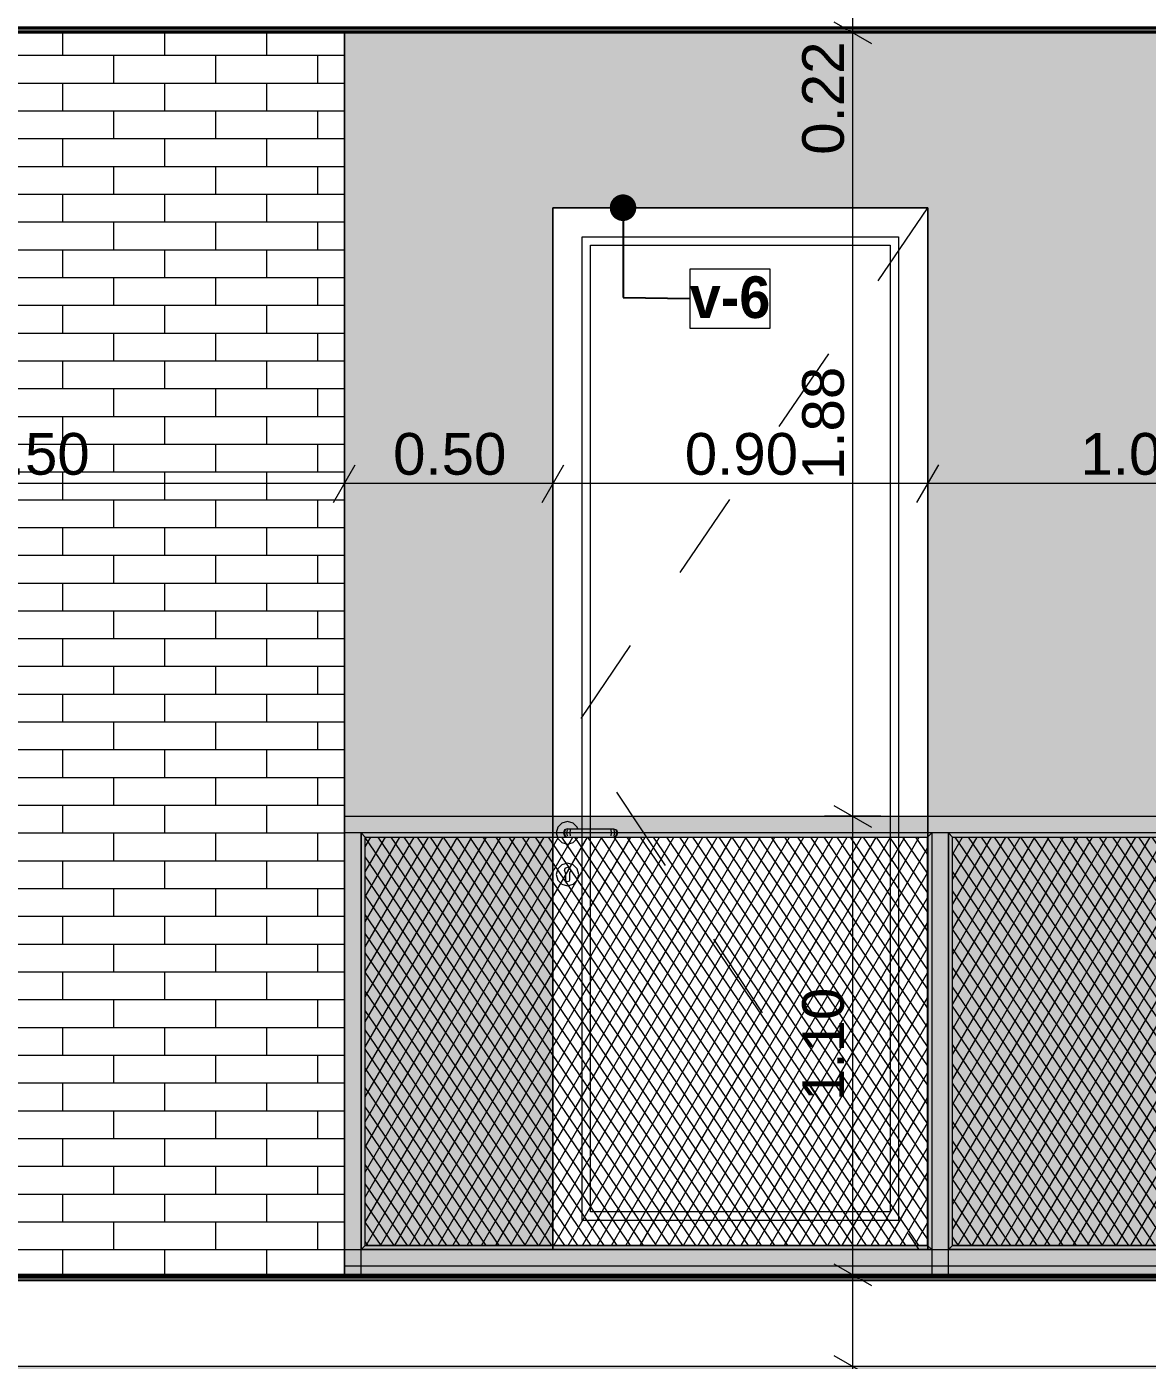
# Model space of a CAD drawing. Header units: millimetres. Extents: x 475206255 to 476720147, y 4620882299 to 4621447368.
# Drawn here: x 475417903 to 475420594, y 4621135479 to 4621138679 of the extents above; entities that cross this region are included whole.
import ezdxf

# ---------------------------------------------------------------- set-up
doc = ezdxf.new("R2010")
doc.units = ezdxf.units.MM
doc.header["$MEASUREMENT"] = 0
doc.set_wipeout_variables(frame=1)
doc.linetypes.add('Dashed', pattern=[423.333333, 211.666667, -211.666667])
for name, color, linetype, lineweight in [('2D Drafting - General_Pen_No__30_Pen_No__9_Pen_No__9_Pen_No__253', 252, 'Continuous', 0), ('2D Drafting - General_Pen_No__30_Pen_No__9_Pen_No__9_Pen_No__7', 7, 'Continuous', 0), ('2D Drafting - General_Pen_No__7_Pen_No__7', 7, 'Continuous', 0), ('Dimensioning - General_Pen_No__142', 142, 'Continuous', 0), ('New_2D Drafting - General_Pen_No__30_Pen_No__9_Pen_No__9_Pen_No__255', 255, 'Continuous', 0), ('New_2D Drafting - General_Pen_No__30_Pen_No__9_Pen_No__9_Pen_No__7', 7, 'Continuous', 0), ('New_2D Drafting - General_Pen_No__4', 7, 'Continuous', 0), ('New_2D Drafting - General_Pen_No__7', 7, 'Continuous', 0), ('New_Annotation - Label_Pen_No__1', 1, 'Continuous', 0), ('New_Structural - Bearing_Pen_No__250', 7, 'Continuous', 0), ('Structural - Bearing_Pen_No__250', 7, 'Continuous', 0), ('zoma_Pen_No__142', 142, 'Continuous', 0)]:
    doc.layers.add(name, color=color, linetype=linetype, lineweight=lineweight)
doc.layers.add('Dimensioning - General', color=7, linetype='Continuous')
doc.layers.add('zoma', color=7, linetype='Continuous')
doc.styles.add('GENERATED_STYLE_2', font='arial.ttf')
doc.styles.add('GENERATED_STYLE_5', font='')
doc.styles.get('GENERATED_STYLE_5').set_extended_font_data('Avaza', bold=True)
doc.dimstyles.new('GENERATED_STYLE__1', dxfattribs={"dimtxt": 100, "dimasz": 68.640772, "dimexe": 0.18, "dimexo": 0.0625, "dimgap": 0, "dimtad": 1, "dimlfac": 0.001, "dimzin": 0, "dimdsep": 46, "dimtxsty": 'GENERATED_STYLE_2', "dimblk": 'ARROWHEAD_2', "dimblk1": 'ARROWHEAD_2', "dimblk2": 'ARROWHEAD_2', "dimcen": 0.09, "dimse1": 1, "dimse2": 1, "dimclrd": 142, "dimclre": 142, "dimclrt": 142, "dimadec": 0, "dimazin": 0, "dimtfac": 1, "dimtdec": 4, "dimtmove": 0, "dimatfit": 3, "dimfxl": 1, "dimtolj": 1, "dimtzin": 0, "dimarcsym": 0})
doc.dimstyles.new('GENERATED_STYLE__18', dxfattribs={"dimtxt": 100, "dimasz": 68.640772, "dimexe": 0.18, "dimexo": 0.0625, "dimgap": 0, "dimtad": 1, "dimtih": 1, "dimtoh": 1, "dimlfac": 0.001, "dimzin": 0, "dimdsep": 46, "dimtxsty": 'GENERATED_STYLE_2', "dimblk": 'ARROWHEAD_2', "dimblk1": 'ARROWHEAD_2', "dimblk2": 'ARROWHEAD_2', "dimcen": 0.09, "dimse1": 1, "dimse2": 1, "dimclrd": 142, "dimclre": 142, "dimclrt": 142, "dimadec": 0, "dimazin": 0, "dimtfac": 1, "dimtdec": 4, "dimtmove": 0, "dimatfit": 3, "dimfxl": 1, "dimtolj": 1, "dimtzin": 0, "dimarcsym": 0})
doc.dimstyles.new('GENERATED_STYLE__3', dxfattribs={"dimtxt": 200, "dimasz": 64.421331, "dimexe": 0.18, "dimexo": 3, "dimgap": 0, "dimtad": 1, "dimtih": 1, "dimtoh": 1, "dimlfac": 0.001, "dimzin": 0, "dimdsep": 46, "dimtxsty": 'GENERATED_STYLE_2', "dimblk": 'ARROWHEAD_2', "dimblk1": 'ARROWHEAD_2', "dimblk2": 'ARROWHEAD_2', "dimcen": 0.09, "dimclrd": 142, "dimclre": 142, "dimclrt": 142, "dimadec": 0, "dimazin": 0, "dimtfac": 1, "dimtdec": 4, "dimtmove": 0, "dimatfit": 3, "dimfxl": 1, "dimtolj": 1, "dimtzin": 0, "dimarcsym": 0})
doc.dimstyles.new('GENERATED_STYLE__33', dxfattribs={"dimtxt": 0.18, "dimasz": 127.68, "dimexe": 0.18, "dimexo": 0.0625, "dimgap": 0, "dimtad": 0, "dimtih": 1, "dimtoh": 1, "dimdec": 4, "dimzin": 0, "dimdsep": 46, "dimcen": 0.09, "dimadec": 0, "dimazin": 0, "dimtfac": 1, "dimtdec": 4, "dimtmove": 0, "dimatfit": 3, "dimldrblk": 'ARROWHEAD_11', "dimfxl": 1, "dimtolj": 1, "dimtzin": 0, "dimarcsym": 0})
pattern_1 = [(60, (475826095.757, 4621095193.19), (-25.9807621, 15), []), (124.306619, (475826095.757, 4621095193.19), (23.8156986, 11.25), [])]

# ---------------------------------------------------------------- blocks, each defined once
blk = doc.blocks.new('*D548', base_point=(475826095.8, 4621095193.2))
at = {"layer": 'Dimensioning - General_Pen_No__142', "color": 142, "linetype": 'Continuous', "lineweight": 0, "transparency": 16777216}
for p, q in [((475424908.2, 4621135745), (475424772.7, 4621135745)), ((475424795.3, 4621135771.1), (475424885.6, 4621135718.9)), ((475424840.5, 4621135044.9), (475424840.5, 4621135745)), ((475424908.2, 4621135044.9), (475424772.7, 4621135044.9)), ((475424795.3, 4621135071), (475424885.6, 4621135018.9))]:
    blk.add_line(p, q, dxfattribs=at)
at = {"layer": 'Dimensioning - General_Pen_No__142', "color": 142, "lineweight": 0, "transparency": 16777216, "insert": (475424820.5, 4621135261.5), "char_height": 100, "attachment_point": 7, "rotation": 90, "style": 'GENERATED_STYLE_2'}
blk.add_mtext('\\A1;{\\pql;\\fArial|b0|i0|c204|p0;\\W1.000000;0.70}', dxfattribs=at)
blk = doc.blocks.new('ARROWHEAD_2')
at = {"color": 0, "linetype": 'Continuous', "lineweight": 0}
for p, q in [((-0.378, -0.655), (0.378, 0.655)), ((0, 0), (-1, 0))]:
    blk.add_line(p, q, dxfattribs=at)
blk = doc.blocks.new('*D549', base_point=(475826095.8, 4621095193.2))
at = {"layer": 'Dimensioning - General_Pen_No__142', "color": 142, "linetype": 'Continuous', "lineweight": 0, "transparency": 16777216}
for p, q in [((475424908.2, 4621138244.9), (475424772.7, 4621138244.9)), ((475424795.3, 4621138271), (475424885.6, 4621138218.9)), ((475424840.5, 4621135745), (475424840.5, 4621138244.9)), ((475424908.2, 4621135745), (475424772.7, 4621135745)), ((475424795.3, 4621135771.1), (475424885.6, 4621135718.9))]:
    blk.add_line(p, q, dxfattribs=at)
at = {"layer": 'Dimensioning - General_Pen_No__142', "color": 142, "lineweight": 0, "transparency": 16777216, "insert": (475424820.5, 4621136861.5), "char_height": 100, "attachment_point": 7, "rotation": 90, "style": 'GENERATED_STYLE_2'}
blk.add_mtext('\\A1;{\\pql;\\fArial|b0|i0|c204|p0;\\W1.000000;2.50}', dxfattribs=at)
blk = doc.blocks.new('*D550', base_point=(475826095.8, 4621095193.2))
at = {"layer": 'Dimensioning - General_Pen_No__142', "color": 142, "linetype": 'Continuous', "lineweight": 0, "transparency": 16777216}
for p, q in [((475424908.2, 4621138945), (475424772.7, 4621138945)), ((475424795.3, 4621138971.1), (475424885.6, 4621138918.9)), ((475424840.5, 4621138244.9), (475424840.5, 4621138945)), ((475424908.2, 4621138244.9), (475424772.7, 4621138244.9)), ((475424795.3, 4621138271), (475424885.6, 4621138218.9))]:
    blk.add_line(p, q, dxfattribs=at)
at = {"layer": 'Dimensioning - General_Pen_No__142', "color": 142, "lineweight": 0, "transparency": 16777216, "insert": (475424820.5, 4621138461.5), "char_height": 100, "attachment_point": 7, "rotation": 90, "style": 'GENERATED_STYLE_2'}
blk.add_mtext('\\A1;{\\pql;\\fArial|b0|i0|c204|p0;\\W1.000000;0.70}', dxfattribs=at)
blk = doc.blocks.new('*D1526', base_point=(475826095.8, 4621095193.2))
at = {"layer": 'zoma_Pen_No__142', "color": 142, "linetype": 'Continuous', "lineweight": 0, "transparency": 16777216}
for p, q in [((475414015.9, 4621126477.3), (475414015.9, 4621126604.5)), ((475420515.9, 4621126477.3), (475420515.9, 4621126604.5)), ((475414040.3, 4621126583.3), (475413991.4, 4621126498.5)), ((475420540.3, 4621126583.3), (475420491.4, 4621126498.5)), ((475414015.9, 4621126540.9), (475420515.9, 4621126540.9))]:
    blk.add_line(p, q, dxfattribs=at)
at = {"layer": 'zoma_Pen_No__142', "color": 142, "lineweight": 0, "transparency": 16777216, "char_height": 200, "attachment_point": 7, "style": 'GENERATED_STYLE_2'}
for s, insert in [('\\A1;{\\pql;\\fArial|b0|i0|c204|p0;\\W1.000000;6.50}', (475416998.9, 4621126580.9)), ('\\A1;{\\pql;\\fArial|b0|i0|c204|p0;\\W1.000000;0.40}', (475419957.5, 4621126580.9))]:
    blk.add_mtext(s, dxfattribs=dict(at, insert=insert))
blk = doc.blocks.new('*D1527', base_point=(475826095.8, 4621095193.2))
at = {"layer": 'zoma_Pen_No__142', "color": 142, "linetype": 'Continuous', "lineweight": 0, "transparency": 16777216}
for p, q in [((475420515.9, 4621126477.3), (475420515.9, 4621126604.5)), ((475420915.9, 4621126477.3), (475420915.9, 4621126604.5)), ((475420540.3, 4621126583.3), (475420491.4, 4621126498.5)), ((475420940.3, 4621126583.3), (475420891.4, 4621126498.5)), ((475420515.9, 4621126540.9), (475420915.9, 4621126540.9))]:
    blk.add_line(p, q, dxfattribs=at)
blk = doc.blocks.new('ARROWHEAD_11')
at = {"color": 0, "linetype": 'Continuous', "lineweight": 0}
blk.add_line((0, 0), (-1, 0), dxfattribs=at)
at = {"color": 0, "linetype": 'Continuous', "lineweight": 0, "const_width": 0.25, "flags": 128}
blk.add_lwpolyline([(-0.125, 0, 1), (0.125, 0, 1)], format="xyb", close=True, dxfattribs=at)
blk = doc.blocks.new('*D1862', base_point=(475826095.8, 4621095193.2))
at = {"layer": 'Dimensioning - General_Pen_No__142', "color": 142, "linetype": 'Continuous', "lineweight": 0, "transparency": 16777216}
for p, q in [((475419841.3, 4621135491), (475419931.6, 4621135438.9)), ((475419954.2, 4621135464.9), (475419818.7, 4621135464.9)), ((475419886.5, 4621133645), (475419886.5, 4621135464.9)), ((475419841.3, 4621133671.1), (475419931.6, 4621133618.9)), ((475419954.2, 4621133645), (475419818.7, 4621133645))]:
    blk.add_line(p, q, dxfattribs=at)
at = {"layer": 'Dimensioning - General_Pen_No__142', "color": 142, "lineweight": 0, "transparency": 16777216, "char_height": 100, "attachment_point": 7, "rotation": 90, "style": 'GENERATED_STYLE_2'}
for s, insert in [('\\A1;{\\pql;\\fArial|b0|i0|c204|p0;\\W1.000000;0.22}', (475419866.5, 4621135171.9)), ('\\A1;{\\pql;\\fArial|b0|i0|c204|p0;\\W1.000000;1.82}', (475419866.5, 4621134421.5))]:
    blk.add_mtext(s, dxfattribs=dict(at, insert=insert))
blk = doc.blocks.new('*D1863', base_point=(475826095.8, 4621095193.2))
at = {"layer": 'Dimensioning - General_Pen_No__142', "color": 142, "linetype": 'Continuous', "lineweight": 0, "transparency": 16777216}
for p, q in [((475419954.2, 4621135685), (475419818.7, 4621135685)), ((475419841.3, 4621135711), (475419931.6, 4621135658.9)), ((475419886.5, 4621135464.9), (475419886.5, 4621135685)), ((475419841.3, 4621135491), (475419931.6, 4621135438.9)), ((475419954.2, 4621135464.9), (475419818.7, 4621135464.9))]:
    blk.add_line(p, q, dxfattribs=at)
blk = doc.blocks.new('*D1864', base_point=(475826095.8, 4621095193.2))
at = {"layer": 'Dimensioning - General_Pen_No__142', "color": 142, "linetype": 'Continuous', "lineweight": 0, "transparency": 16777216}
for p, q in [((475419841.3, 4621136811), (475419931.6, 4621136758.9)), ((475419954.2, 4621136785), (475419818.7, 4621136785)), ((475419886.5, 4621135685), (475419886.5, 4621136785)), ((475419954.2, 4621135685), (475419818.7, 4621135685)), ((475419841.3, 4621135711), (475419931.6, 4621135658.9))]:
    blk.add_line(p, q, dxfattribs=at)
at = {"layer": 'Dimensioning - General_Pen_No__142', "color": 142, "lineweight": 0, "transparency": 16777216, "insert": (475419866.5, 4621136101.5), "char_height": 100, "attachment_point": 7, "rotation": 90, "style": 'GENERATED_STYLE_2'}
blk.add_mtext('\\A1;{\\pql;\\fArial|b0|i0|c204|p0;\\W1.000000;1.10}', dxfattribs=at)
blk = doc.blocks.new('*D1865', base_point=(475826095.8, 4621095193.2))
at = {"layer": 'Dimensioning - General_Pen_No__142', "color": 142, "linetype": 'Continuous', "lineweight": 0, "transparency": 16777216}
for p, q in [((475419841.3, 4621138691), (475419931.6, 4621138638.9)), ((475419954.2, 4621138665), (475419818.7, 4621138665)), ((475419886.5, 4621136785), (475419886.5, 4621138665)), ((475419841.3, 4621136811), (475419931.6, 4621136758.9)), ((475419954.2, 4621136785), (475419818.7, 4621136785))]:
    blk.add_line(p, q, dxfattribs=at)
at = {"layer": 'Dimensioning - General_Pen_No__142', "color": 142, "lineweight": 0, "transparency": 16777216, "char_height": 100, "attachment_point": 7, "rotation": 90, "style": 'GENERATED_STYLE_2'}
for s, insert in [('\\A1;{\\pql;\\fArial|b0|i0|c204|p0;\\W1.000000;0.22}', (475419866.5, 4621138371.9)), ('\\A1;{\\pql;\\fArial|b0|i0|c204|p0;\\W1.000000;1.88}', (475419866.5, 4621137591.5))]:
    blk.add_mtext(s, dxfattribs=dict(at, insert=insert))
blk = doc.blocks.new('*D1866', base_point=(475826095.8, 4621095193.2))
at = {"layer": 'Dimensioning - General_Pen_No__142', "color": 142, "linetype": 'Continuous', "lineweight": 0, "transparency": 16777216}
for p, q in [((475419954.2, 4621138885), (475419818.7, 4621138885)), ((475419841.3, 4621138911), (475419931.6, 4621138858.9)), ((475419886.5, 4621138665), (475419886.5, 4621138885)), ((475419841.3, 4621138691), (475419931.6, 4621138638.9)), ((475419954.2, 4621138665), (475419818.7, 4621138665))]:
    blk.add_line(p, q, dxfattribs=at)
blk = doc.blocks.new('*D2289', base_point=(475826095.8, 4621095193.2))
at = {"layer": 'Dimensioning - General_Pen_No__142', "color": 142, "linetype": 'Continuous', "lineweight": 0, "transparency": 16777216}
for p, q in [((475420066.7, 4621137650.6), (475420066.7, 4621137515.2)), ((475421066.3, 4621137650.6), (475421066.3, 4621137515.2)), ((475420040.6, 4621137537.8), (475420092.8, 4621137628.1)), ((475421040.2, 4621137537.8), (475421092.3, 4621137628.1)), ((475421066.3, 4621137582.9), (475420066.7, 4621137582.9))]:
    blk.add_line(p, q, dxfattribs=at)
at = {"layer": 'Dimensioning - General_Pen_No__142', "color": 142, "lineweight": 0, "transparency": 16777216, "insert": (475420433, 4621137602.9), "char_height": 100, "attachment_point": 7, "style": 'GENERATED_STYLE_2'}
blk.add_mtext('\\A1;{\\pql;\\fArial|b0|i0|c204|p0;\\W1.000000;1.00}', dxfattribs=at)
blk = doc.blocks.new('*D2290', base_point=(475826095.8, 4621095193.2))
at = {"layer": 'Dimensioning - General_Pen_No__142', "color": 142, "linetype": 'Continuous', "lineweight": 0, "transparency": 16777216}
for p, q in [((475419166.7, 4621137650.6), (475419166.7, 4621137515.2)), ((475420066.7, 4621137650.6), (475420066.7, 4621137515.2)), ((475419140.6, 4621137537.8), (475419192.8, 4621137628.1)), ((475420040.6, 4621137537.8), (475420092.8, 4621137628.1)), ((475420066.7, 4621137582.9), (475419166.7, 4621137582.9))]:
    blk.add_line(p, q, dxfattribs=at)
at = {"layer": 'Dimensioning - General_Pen_No__142', "color": 142, "lineweight": 0, "transparency": 16777216, "insert": (475419483.2, 4621137602.9), "char_height": 100, "attachment_point": 7, "style": 'GENERATED_STYLE_2'}
blk.add_mtext('\\A1;{\\pql;\\fArial|b0|i0|c204|p0;\\W1.000000;0.90}', dxfattribs=at)
blk = doc.blocks.new('*D2291', base_point=(475826095.8, 4621095193.2))
at = {"layer": 'Dimensioning - General_Pen_No__142', "color": 142, "linetype": 'Continuous', "lineweight": 0, "transparency": 16777216}
for p, q in [((475418666.2, 4621137650.6), (475418666.2, 4621137515.2)), ((475419166.7, 4621137650.6), (475419166.7, 4621137515.2)), ((475418640.2, 4621137537.8), (475418692.3, 4621137628.1)), ((475419140.6, 4621137537.8), (475419192.8, 4621137628.1)), ((475419166.7, 4621137582.9), (475418666.2, 4621137582.9))]:
    blk.add_line(p, q, dxfattribs=at)
at = {"layer": 'Dimensioning - General_Pen_No__142', "color": 142, "lineweight": 0, "transparency": 16777216, "insert": (475418783, 4621137602.9), "char_height": 100, "attachment_point": 7, "style": 'GENERATED_STYLE_2'}
blk.add_mtext('\\A1;{\\pql;\\fArial|b0|i0|c204|p0;\\W1.000000;0.50}', dxfattribs=at)
blk = doc.blocks.new('*D2292', base_point=(475826095.8, 4621095193.2))
at = {"layer": 'Dimensioning - General_Pen_No__142', "color": 142, "linetype": 'Continuous', "lineweight": 0, "transparency": 16777216}
for p, q in [((475417166.2, 4621137650.6), (475417166.2, 4621137515.2)), ((475418666.2, 4621137650.6), (475418666.2, 4621137515.2)), ((475417140.2, 4621137537.8), (475417192.3, 4621137628.1)), ((475418640.2, 4621137537.8), (475418692.3, 4621137628.1)), ((475418666.2, 4621137582.9), (475417166.2, 4621137582.9))]:
    blk.add_line(p, q, dxfattribs=at)
at = {"layer": 'Dimensioning - General_Pen_No__142', "color": 142, "lineweight": 0, "transparency": 16777216, "insert": (475417782.8, 4621137602.9), "char_height": 100, "attachment_point": 7, "style": 'GENERATED_STYLE_2'}
blk.add_mtext('\\A1;{\\pql;\\fArial|b0|i0|c204|p0;\\W1.000000;1.50}', dxfattribs=at)

msp = doc.modelspace()

# ---------------------------------------------------------------- hatches: boundary and pattern name
at = {"layer": '2D Drafting - General_Pen_No__30_Pen_No__9_Pen_No__9_Pen_No__253', "linetype": 'Continuous', "lineweight": 0}
h = msp.add_hatch(dxfattribs=at)
h.set_pattern_fill('BRICK___RUNNING_BOND', color=252, style=0, pattern_type=2)
h.set_pattern_definition([(180, (475382668.45, 4621135278.51), (0, 66.64), []), (90, (475382668.45, 4621135278.5), (244.8, 0), [66.64, -66.64]), (90, (475382546.05, 4621135345.15), (244.8, 0), [66.64, -66.64])])
h.paths.add_polyline_path([(475407116.097, 4621132444.943), (475407116.097, 4621145744.536), (475427886.496, 4621145744.536), (475427886.496, 4621132444.943), (475424099.531, 4621132444.942), (475422915.902, 4621132444.943), (475420516.519, 4621132444.943), (475420516.519, 4621135044.943), (475418016.519, 4621135044.943), (475418016.519, 4621132444.943), (475417816.698, 4621132444.943), (475417816.698, 4621135044.924), (475414016.698, 4621135044.924), (475414016.698, 4621132444.943), (475413616.479, 4621132444.943), (475411316.097, 4621132444.943), (475411316.097, 4621145344.955), (475409845.506, 4621145344.955), (475409816.623, 4621145344.955), (475407515.336, 4621145344.955), (475407515.336, 4621135744.944), (475407515.336, 4621135044.961), (475407516.097, 4621135044.961), (475407516.097, 4621132545), (475407516.097, 4621132444.943)])
h.paths.add_polyline_path([(475411816.173, 4621143044.943), (475411816.173, 4621144644.943), (475413416.173, 4621144644.943), (475413416.173, 4621143044.943)], flags=0)
h.paths.add_polyline_path([(475411816.178, 4621135044.943), (475413416.178, 4621135044.943), (475413416.178, 4621133444.942), (475411816.178, 4621133444.942)], flags=0)
h.paths.add_polyline_path([(475413416.178, 4621136644.942), (475411816.178, 4621136644.942), (475411816.178, 4621138244.943), (475413416.178, 4621138244.943)], flags=0)
h.paths.add_polyline_path([(475413416.178, 4621139844.942), (475411816.178, 4621139844.942), (475411816.178, 4621141444.943), (475413416.178, 4621141444.943)], flags=0)
h.paths.add_polyline_path([(475414016.097, 4621135464.943), (475422915.902, 4621135464.943), (475422915.902, 4621135684.943), (475418666.092, 4621135684.943), (475418666.092, 4621135744.932), (475418666.092, 4621135744.944), (475418666.092, 4621138244.955), (475418666.092, 4621138664.943), (475422915.902, 4621138664.943), (475422915.902, 4621138884.943), (475418666.092, 4621138884.943), (475418666.092, 4621141864.943), (475422915.902, 4621141864.943), (475422915.902, 4621142084.943), (475420066.548, 4621142084.943), (475420066.548, 4621144644.937), (475419166.549, 4621144644.937), (475419166.549, 4621142084.943), (475418666.092, 4621142084.943), (475418666.092, 4621145064.943), (475422915.902, 4621145064.943), (475422915.902, 4621145284.943), (475414016.097, 4621145284.943), (475414016.097, 4621145064.943), (475417166.094, 4621145064.943), (475417166.094, 4621142084.943), (475414016.097, 4621142084.943), (475414016.097, 4621141864.943), (475417166.094, 4621141864.943), (475417166.094, 4621138884.943), (475414016.097, 4621138884.943), (475414016.097, 4621138664.943), (475417166.094, 4621138664.943), (475417166.094, 4621138244.955), (475417166.094, 4621135744.944), (475417166.094, 4621135744.924), (475417166.094, 4621135684.943), (475414016.097, 4621135684.943)], flags=0)
h.paths.add_polyline_path([(475416466.026, 4621135744.913), (475416466.026, 4621138244.923), (475414866.018, 4621138244.923), (475414866.018, 4621135744.913)], flags=0)
h.paths.add_polyline_path([(475414866.026, 4621144644.918), (475416466.035, 4621144644.918), (475416466.035, 4621142144.923), (475414866.026, 4621142144.923)], flags=0)
h.paths.add_polyline_path([(475416466.035, 4621138944.924), (475414866.026, 4621138944.924), (475414866.026, 4621141444.918), (475416466.035, 4621141444.918)], flags=0)
h.paths.add_polyline_path([(475419166.549, 4621138944.945), (475420066.548, 4621138944.945), (475420066.548, 4621141444.94), (475419166.549, 4621141444.94)], flags=0)
h.paths.add_polyline_path([(475419166.549, 4621138244.94), (475419166.549, 4621135744.945), (475420066.548, 4621135744.945), (475420066.548, 4621138244.94)], flags=0)
h.paths.add_polyline_path([(475422666.097, 4621132544.993), (475421066.097, 4621132544.993), (475421066.097, 4621135044.993), (475422666.097, 4621135044.993)], flags=0)
h.paths.add_polyline_path([(475421066.097, 4621144644.939), (475421066.097, 4621142144.943), (475422666.097, 4621142144.943), (475422666.097, 4621144644.939)], flags=0)
h.paths.add_polyline_path([(475421066.105, 4621138944.931), (475422666.097, 4621138944.931), (475422666.097, 4621138944.943), (475422666.097, 4621141444.937), (475421766.097, 4621141444.937), (475421066.105, 4621141444.937)], flags=0)
h.paths.add_polyline_path([(475421066.105, 4621135744.929), (475422666.097, 4621135744.929), (475422666.097, 4621135744.943), (475422666.097, 4621138244.94), (475421766.097, 4621138244.94), (475421066.105, 4621138244.94)], flags=0)
h.paths.add_polyline_path([(475425066.474, 4621132544.995), (475426666.486, 4621132544.995), (475426666.477, 4621135044.946), (475425066.477, 4621135044.941)], flags=0)
h.paths.add_polyline_path([(475425066.502, 4621135744.936), (475426666.511, 4621135744.936), (475426666.511, 4621138244.935), (475425066.511, 4621138244.941)], flags=0)
h.paths.add_polyline_path([(475426666.511, 4621142144.937), (475426666.511, 4621144644.941), (475425066.511, 4621144644.941), (475425066.509, 4621142144.937)], flags=0)
h.paths.add_polyline_path([(475426666.514, 4621138944.999), (475426666.514, 4621141444.941), (475425066.511, 4621141444.941), (475425066.509, 4621138944.999)], flags=0)
h = msp.add_hatch(dxfattribs=at)
h.set_pattern_fill('BRICK___RUNNING_BOND', color=252, style=0, pattern_type=2)
h.set_pattern_definition([(180, (475383717.936, 4621135278.515), (0, 66.64), []), (90, (475383717.94, 4621135278.51), (244.8, 0), [66.64, -66.64]), (90, (475383595.54, 4621135345.15), (244.8, 0), [66.64, -66.64])])
h.paths.add_polyline_path([(475418666.09, 4621138664.943), (475418666.09, 4621135684.943), (475417166.092, 4621135684.943), (475417166.092, 4621138664.943)])
at = {"layer": 'New_2D Drafting - General_Pen_No__30_Pen_No__9_Pen_No__9_Pen_No__255', "linetype": 'Continuous', "lineweight": 0}
for points in [[(475418666.09, 4621136784.946), (475422915.9, 4621136784.946), (475422915.9, 4621136744.946), (475418666.09, 4621136744.946)], [(475418666.09, 4621135684.918), (475418706.09, 4621135684.918), (475418706.09, 4621136744.946), (475418666.09, 4621136744.946)], [(475418706.09, 4621135744.944), (475418716.09, 4621135754.944), (475418716.09, 4621136734.972), (475418706.09, 4621136744.972)], [(475420065.9, 4621136734.946), (475420075.9, 4621136744.946), (475418706.09, 4621136744.946), (475418716.09, 4621136734.946)], [(475420075.9, 4621135744.918), (475420065.9, 4621135754.918), (475420065.9, 4621136734.946), (475420075.9, 4621136744.946)], [(475420075.9, 4621135684.918), (475420115.9, 4621135684.918), (475420115.9, 4621136744.946), (475420075.9, 4621136744.946)], [(475420115.9, 4621135744.944), (475420125.9, 4621135754.944), (475420125.9, 4621136734.972), (475420115.9, 4621136744.972)], [(475421455.926, 4621136734.972), (475421465.926, 4621136744.972), (475420115.9, 4621136744.972), (475420125.9, 4621136734.972)], [(475418666.09, 4621135744.944), (475422915.9, 4621135744.944), (475422915.9, 4621135704.944), (475418666.09, 4621135704.944)], [(475420065.9, 4621135754.919), (475420075.875, 4621135744.944), (475418706.064, 4621135744.944), (475418716.07, 4621135754.95)], [(475421455.9, 4621135754.97), (475421465.926, 4621135744.944), (475420115.874, 4621135744.944), (475420125.9, 4621135754.97)]]:
    msp.add_hatch(color=255, dxfattribs=at).paths.add_polyline_path(points)
at = {"layer": 'New_2D Drafting - General_Pen_No__7', "linetype": 'Continuous', "lineweight": 0}
h = msp.add_hatch(dxfattribs=at)
h.set_pattern_fill('BATT_INSULATION', style=0, pattern_type=2)
h.set_pattern_definition(pattern_1)
h.paths.add_polyline_path([(475418716.064, 4621136734.946), (475420065.9, 4621136734.946), (475420065.9, 4621135754.918), (475418716.064, 4621135754.918)])
h = msp.add_hatch(dxfattribs=at)
h.set_pattern_fill('BATT_INSULATION', style=0, pattern_type=2)
h.set_pattern_definition(pattern_1)
h.paths.add_polyline_path([(475420125.9, 4621136734.972), (475421455.9, 4621136734.972), (475421455.9, 4621135754.97), (475420125.9, 4621135754.97)])

# ---------------------------------------------------------------- linework, layer by layer
at = {"layer": '2D Drafting - General_Pen_No__30_Pen_No__9_Pen_No__9_Pen_No__7', "color": 7, "linetype": 'Continuous', "lineweight": 0, "flags": 128}
msp.add_lwpolyline([(475414016.097, 4621138884.943), (475414016.097, 4621138664.943), (475417166.094, 4621138664.943), (475417166.094, 4621138244.955), (475417166.094, 4621135744.944), (475417166.094, 4621135744.924), (475417166.094, 4621135684.943), (475414016.097, 4621135684.943), (475414016.097, 4621135464.943), (475422915.902, 4621135464.943), (475422915.902, 4621135684.943), (475418666.092, 4621135684.943), (475418666.092, 4621135744.932), (475418666.092, 4621135744.944), (475418666.092, 4621138244.955), (475418666.092, 4621138664.943), (475422915.902, 4621138664.943), (475422915.902, 4621138884.943)], dxfattribs=at)
for points in [[(475418666.09, 4621138664.943), (475418666.09, 4621135684.943), (475417166.092, 4621135684.943), (475417166.092, 4621138664.943)], [(475419166.549, 4621138244.94), (475419166.549, 4621135744.945), (475420066.548, 4621135744.945), (475420066.548, 4621138244.94)]]:
    msp.add_lwpolyline(points, close=True, dxfattribs=at)
at = {"layer": '2D Drafting - General_Pen_No__7_Pen_No__7', "color": 7, "linetype": 'Continuous', "lineweight": 0, "flags": 128}
for points in [[(475419166.548, 4621138244.94), (475420066.548, 4621138244.94), (475420066.548, 4621135744.94), (475419166.548, 4621135744.945)], [(475419236.548, 4621138174.886), (475419996.548, 4621138174.887), (475419996.549, 4621135814.942), (475419236.55, 4621135814.942)], [(475419256.548, 4621138154.863), (475419976.548, 4621138154.863), (475419976.548, 4621135835.753), (475419256.548, 4621135835.753)]]:
    msp.add_lwpolyline(points, close=True, dxfattribs=at)
at = {"layer": '2D Drafting - General_Pen_No__7_Pen_No__7', "color": 7, "linetype": 'Dashed', "lineweight": 0, "flags": 128}
msp.add_lwpolyline([(475420065.8, 4621138244.94), (475419217.651, 4621136996.005), (475420044.427, 4621135745.748)], dxfattribs=at)
at = {"layer": 'New_2D Drafting - General_Pen_No__30_Pen_No__9_Pen_No__9_Pen_No__7', "color": 7, "linetype": 'Continuous', "lineweight": 0, "flags": 128}
for points in [[(475418666.09, 4621136784.946), (475422915.9, 4621136784.946), (475422915.9, 4621136744.946), (475418666.09, 4621136744.946)], [(475418666.09, 4621135684.918), (475418706.09, 4621135684.918), (475418706.09, 4621136744.946), (475418666.09, 4621136744.946)], [(475418706.09, 4621135744.944), (475418716.09, 4621135754.944), (475418716.09, 4621136734.972), (475418706.09, 4621136744.972)], [(475420065.9, 4621136734.946), (475420075.9, 4621136744.946), (475418706.09, 4621136744.946), (475418716.09, 4621136734.946)], [(475420075.9, 4621135744.918), (475420065.9, 4621135754.918), (475420065.9, 4621136734.946), (475420075.9, 4621136744.946)], [(475420075.9, 4621135684.918), (475420115.9, 4621135684.918), (475420115.9, 4621136744.946), (475420075.9, 4621136744.946)], [(475420115.9, 4621135744.944), (475420125.9, 4621135754.944), (475420125.9, 4621136734.972), (475420115.9, 4621136744.972)], [(475421455.926, 4621136734.972), (475421465.926, 4621136744.972), (475420115.9, 4621136744.972), (475420125.9, 4621136734.972)], [(475418666.09, 4621135744.944), (475422915.9, 4621135744.944), (475422915.9, 4621135704.944), (475418666.09, 4621135704.944)], [(475420065.9, 4621135754.919), (475420075.875, 4621135744.944), (475418706.064, 4621135744.944), (475418716.07, 4621135754.95)], [(475421455.9, 4621135754.97), (475421465.926, 4621135744.944), (475420115.874, 4621135744.944), (475420125.9, 4621135754.97)]]:
    msp.add_lwpolyline(points, close=True, dxfattribs=at)
at = {"layer": 'New_2D Drafting - General_Pen_No__4', "color": 7, "linetype": 'Continuous', "lineweight": 0, "flags": 128}
for points in [[(475418716.064, 4621136734.946), (475420065.9, 4621136734.946), (475420065.9, 4621135754.918), (475418716.064, 4621135754.918)], [(475420125.9, 4621136734.972), (475421455.9, 4621136734.972), (475421455.9, 4621135754.97), (475420125.9, 4621135754.97)]]:
    msp.add_lwpolyline(points, close=True, dxfattribs=at)
at = {"layer": 'New_Structural - Bearing_Pen_No__250', "color": 7, "linetype": 'Continuous', "lineweight": 0}
for p, q in [((475419188.298, 4621136768.315), (475419178.415, 4621136758.433)), ((475419201.798, 4621136771.933), (475419188.298, 4621136768.315)), ((475419215.298, 4621136768.316), (475419201.798, 4621136771.933)), ((475419225.18, 4621136758.433), (475419215.298, 4621136768.316)), ((475419178.415, 4621136758.433), (475419174.798, 4621136744.933)), ((475419174.798, 4621136744.933), (475419178.415, 4621136731.433)), ((475419194.727, 4621136752.004), (475419191.798, 4621136744.933)), ((475419191.798, 4621136744.933), (475419194.727, 4621136737.862)), ((475419196.279, 4621136752.004), (475419193.52, 4621136744.933)), ((475419193.52, 4621136744.933), (475419196.279, 4621136737.862)), ((475419201.798, 4621136754.933), (475419194.727, 4621136752.004)), ((475419194.727, 4621136737.862), (475419201.798, 4621136734.933)), ((475419201.093, 4621136752.004), (475419198.982, 4621136744.933)), ((475419198.982, 4621136744.933), (475419201.093, 4621136737.862)), ((475419201.798, 4621136754.933), (475419202.94, 4621136754.933)), ((475419202.94, 4621136754.933), (475419206.191, 4621136754.933)), ((475419206.191, 4621136754.933), (475419211.058, 4621136754.933)), ((475419208.299, 4621136752.004), (475419207.156, 4621136744.933)), ((475419207.156, 4621136744.933), (475419208.299, 4621136737.862)), ((475419211.058, 4621136754.933), (475419216.798, 4621136754.933)), ((475419216.798, 4621136754.933), (475419296.798, 4621136754.933)), ((475419226.118, 4621136754.933), (475419225.18, 4621136758.433)), ((475419296.798, 4621136754.933), (475419302.538, 4621136754.933)), ((475419302.538, 4621136754.933), (475419307.404, 4621136754.933)), ((475419305.297, 4621136752.004), (475419306.44, 4621136744.933)), ((475419306.44, 4621136744.933), (475419305.297, 4621136737.862)), ((475419307.404, 4621136754.933), (475419310.656, 4621136754.933)), ((475419310.656, 4621136754.933), (475419311.798, 4621136754.933)), ((475419311.798, 4621136754.933), (475419318.869, 4621136752.004)), ((475419318.869, 4621136737.862), (475419311.798, 4621136734.933)), ((475419312.502, 4621136752.004), (475419314.614, 4621136744.933)), ((475419314.614, 4621136744.933), (475419312.502, 4621136737.862)), ((475419317.317, 4621136752.004), (475419320.076, 4621136744.933)), ((475419320.076, 4621136744.933), (475419317.317, 4621136737.862)), ((475419318.869, 4621136752.004), (475419321.798, 4621136744.933)), ((475419321.798, 4621136744.933), (475419318.869, 4621136737.862)), ((475419178.415, 4621136731.433), (475419188.298, 4621136721.55)), ((475419188.298, 4621136721.55), (475419201.798, 4621136717.933)), ((475419201.798, 4621136734.933), (475419202.94, 4621136734.933)), ((475419201.798, 4621136717.933), (475419215.298, 4621136721.55)), ((475419202.94, 4621136734.933), (475419206.191, 4621136734.933)), ((475419206.191, 4621136734.933), (475419211.058, 4621136734.933)), ((475419211.058, 4621136734.933), (475419216.798, 4621136734.933)), ((475419215.298, 4621136721.55), (475419225.181, 4621136731.433)), ((475419216.798, 4621136734.933), (475419296.798, 4621136734.933)), ((475419225.181, 4621136731.433), (475419226.118, 4621136734.933)), ((475419296.798, 4621136734.933), (475419302.538, 4621136734.933)), ((475419302.538, 4621136734.933), (475419307.404, 4621136734.933)), ((475419307.404, 4621136734.933), (475419310.656, 4621136734.933)), ((475419310.656, 4621136734.933), (475419311.798, 4621136734.933)), ((475419178.415, 4621136658.433), (475419174.798, 4621136644.933)), ((475419174.798, 4621136644.933), (475419178.416, 4621136631.433)), ((475419188.298, 4621136668.315), (475419178.415, 4621136658.433)), ((475419201.798, 4621136671.933), (475419188.298, 4621136668.315)), ((475419195.078, 4621136656.573), (475419194.33, 4621136654.625)), ((475419196.798, 4621136649.333), (475419194.33, 4621136654.625)), ((475419195.078, 4621136656.573), (475419196.423, 4621136660.077)), ((475419196.423, 4621136660.077), (475419201.798, 4621136662.358)), ((475419196.798, 4621136647.82), (475419196.798, 4621136649.333)), ((475419196.798, 4621136647.82), (475419196.798, 4621136644.933)), ((475419196.798, 4621136644.933), (475419196.798, 4621136642.046)), ((475419196.798, 4621136642.046), (475419196.798, 4621136636.273)), ((475419215.298, 4621136668.316), (475419201.798, 4621136671.933)), ((475419201.798, 4621136662.358), (475419207.173, 4621136660.077)), ((475419209.266, 4621136654.625), (475419206.798, 4621136649.333)), ((475419206.798, 4621136649.333), (475419206.798, 4621136647.82)), ((475419206.798, 4621136647.82), (475419206.798, 4621136644.933)), ((475419206.798, 4621136644.933), (475419206.798, 4621136642.046)), ((475419206.798, 4621136642.046), (475419206.798, 4621136636.273)), ((475419208.518, 4621136656.573), (475419207.173, 4621136660.077)), ((475419208.518, 4621136656.573), (475419209.266, 4621136654.625)), ((475419225.181, 4621136658.433), (475419215.298, 4621136668.316)), ((475419228.798, 4621136644.933), (475419225.181, 4621136658.433)), ((475419225.181, 4621136631.433), (475419228.798, 4621136644.933)), ((475419178.416, 4621136631.433), (475419188.298, 4621136621.55)), ((475419188.298, 4621136621.55), (475419201.798, 4621136617.933)), ((475419196.798, 4621136636.273), (475419196.798, 4621136632.433)), ((475419198.263, 4621136628.897), (475419196.798, 4621136632.433)), ((475419201.798, 4621136627.433), (475419198.263, 4621136628.897)), ((475419205.334, 4621136628.897), (475419201.798, 4621136627.433)), ((475419201.798, 4621136617.933), (475419215.298, 4621136621.55)), ((475419206.798, 4621136632.433), (475419205.334, 4621136628.897)), ((475419206.798, 4621136636.273), (475419206.798, 4621136632.433)), ((475419215.298, 4621136621.55), (475419225.181, 4621136631.433))]:
    msp.add_line(p, q, dxfattribs=at)
at = {"layer": 'Structural - Bearing_Pen_No__250', "color": 7, "linetype": 'Continuous', "lineweight": 0}
for p, q in [((475413969.769, 4621138667.438), (475422962.226, 4621138667.438)), ((475413969.769, 4621138664.943), (475422962.226, 4621138664.943)), ((475413974.232, 4621138671.393), (475422957.764, 4621138671.393)), ((475414011.633, 4621138675.383), (475422920.363, 4621138675.383)), ((475414016.095, 4621138679.338), (475422915.9, 4621138679.338)), ((475413969.769, 4621135684.943), (475422962.226, 4621135684.943)), ((475413969.769, 4621135682.448), (475422962.226, 4621135682.448)), ((475413974.232, 4621135678.493), (475422957.764, 4621135678.493)), ((475414011.633, 4621135674.503), (475422920.363, 4621135674.503)), ((475414016.095, 4621135670.548), (475422915.9, 4621135670.548))]:
    msp.add_line(p, q, dxfattribs=at)

# ---------------------------------------------------------------- dimensions: what is measured, and where the dimension line sits
at = {"layer": 'Dimensioning - General', "color": 142, "linetype": 'Continuous', "lineweight": 0}
for base, p1, p2, picture, middle in [((475424840.477, 4621138944.994), (475364762.758, 4621138244.941), (475364762.763, 4621138944.994), '*D550', (475424770.477, 4621138590.965)), ((475419886.48, 4621138884.952), (475420286.878, 4621138664.952), (475420237.784, 4621138884.952), '*D1866', (475419816.48, 4621138501.388)), ((475419886.48, 4621138664.952), (475420197.772, 4621136784.953), (475420286.878, 4621138664.952), '*D1865', (475419816.48, 4621137720.95)), ((475424840.477, 4621138244.941), (475364762.763, 4621135744.994), (475364762.758, 4621138244.941), '*D549', (475424770.477, 4621136990.965)), ((475419886.48, 4621136784.953), (475420238.004, 4621135684.952), (475420197.772, 4621136784.953), '*D1864', (475419816.48, 4621136230.95)), ((475424840.477, 4621135744.994), (475364762.758, 4621135044.941), (475364762.763, 4621135744.994), '*D548', (475424770.477, 4621135390.965)), ((475419886.48, 4621135684.952), (475419874.703, 4621135464.943), (475420238.004, 4621135684.952), '*D1863', (475419816.48, 4621135301.379)), ((475419886.48, 4621135464.943), (475419886.48, 4621133644.995), (475419874.703, 4621135464.943), '*D1862', (475419816.48, 4621134550.967))]:
    dim = msp.add_linear_dim(base=base, p1=p1, p2=p2, angle=90, dimstyle='GENERATED_STYLE__1', dxfattribs=at)
    dim.commit()
    dim.dimension.update_dxf_attribs({"geometry": picture, "text_midpoint": middle, "dimtype": 160, "text_rotation": 90})
for base, p1, p2, picture, middle in [((475417166.247, 4621137582.909), (475418666.245, 4621138377.187), (475417166.247, 4621138453.929), '*D2292', (475417912.244, 4621137652.909)), ((475418666.245, 4621137582.909), (475419166.702, 4621138244.94), (475418666.245, 4621138377.187), '*D2291', (475418912.471, 4621137652.909)), ((475420066.702, 4621137582.909), (475421066.25, 4621138244.937), (475420066.702, 4621138244.94), '*D2289', (475420562.474, 4621137652.909))]:
    dim = msp.add_linear_dim(base=base, p1=p1, p2=p2, angle=180, dimstyle='GENERATED_STYLE__18', dxfattribs=at)
    dim.commit()
    dim.dimension.update_dxf_attribs({"geometry": picture, "text_midpoint": middle, "dimtype": 160})
at = {"layer": 'zoma', "color": 142, "linetype": 'Continuous', "lineweight": 0}
for base, p1, p2, picture, middle in [((475420515.86, 4621126540.885), (475414015.86, 4621179106.55), (475420515.86, 4621178706.557), '*D1526', (475417257.856, 4621126680.885)), ((475420915.86, 4621126540.885), (475420515.86, 4621178706.557), (475420915.86, 4621179106.55), '*D1527', (475420216.439, 4621126680.885))]:
    dim = msp.add_linear_dim(base=base, p1=p1, p2=p2, dimstyle='GENERATED_STYLE__3', dxfattribs=at)
    dim.commit()
    dim.dimension.update_dxf_attribs({"geometry": picture, "text_midpoint": middle, "dimtype": 160})

# ---------------------------------------------------------------- next in the draw order: wipeouts: each hides what was drawn before it
at = {"color": 1, "linetype": 'Continuous', "lineweight": 0, "ltscale": 23227645328.92199}
msp.add_wipeout([(475419495.21, 4621137956.191), (475419688.151, 4621137956.191), (475419688.151, 4621138097.368), (475419495.21, 4621138097.368)], dxfattribs=at).dxf.layer = 'New_Annotation - Label_Pen_No__1'

# ---------------------------------------------------------------- next in the draw order: linework, layer by layer
at = {"layer": 'New_Annotation - Label_Pen_No__1', "color": 1, "linetype": 'Continuous', "lineweight": 0, "flags": 128}
msp.add_lwpolyline([(475419495.21, 4621137956.191), (475419688.151, 4621137956.191), (475419688.151, 4621138097.368), (475419495.21, 4621138097.368), (475419495.21, 4621137956.191)], close=True, dxfattribs=at)

# ---------------------------------------------------------------- next in the draw order: texts
at = {"layer": 'New_Annotation - Label_Pen_No__1', "color": 1, "linetype": 'Continuous', "lineweight": 0, "insert": (475419495.21, 4621138029.594), "char_height": 100, "attachment_point": 4, "style": 'GENERATED_STYLE_5'}
msp.add_mtext('\\A1;{\\pql;\\fAvaza|b1|i0|c0|p0;\\W1.000000;v-\\fAvaza|b1|i0|c0|p0;\\W1.000000;6}', dxfattribs=at)

# ---------------------------------------------------------------- next in the draw order: dimensions: what is measured, and where the dimension line sits
at = {"layer": 'Dimensioning - General', "color": 142, "linetype": 'Continuous', "lineweight": 0}
dim = msp.add_linear_dim(base=(475419166.702, 4621137582.909), p1=(475420066.702, 4621138244.94), p2=(475419166.702, 4621138244.94), angle=180, dimstyle='GENERATED_STYLE__18', dxfattribs=at)
dim.commit()
dim.dimension.update_dxf_attribs({"geometry": '*D2290', "text_midpoint": (475419612.7, 4621137652.909), "dimtype": 160})

# ---------------------------------------------------------------- next in the draw order: leaders
at = {"layer": 'New_Annotation - Label_Pen_No__1', "color": 1, "linetype": 'Continuous', "lineweight": 0, "annotation_type": 0, "has_hookline": 1, "hookline_direction": 0, "text_width": 203.012}
msp.add_leader([(475419334.926, 4621138244.972), (475419334.926, 4621138029.594), (475419495.21, 4621138026.78)], dimstyle='GENERATED_STYLE__33', dxfattribs=at)

doc.saveas('drawing.dxf')
